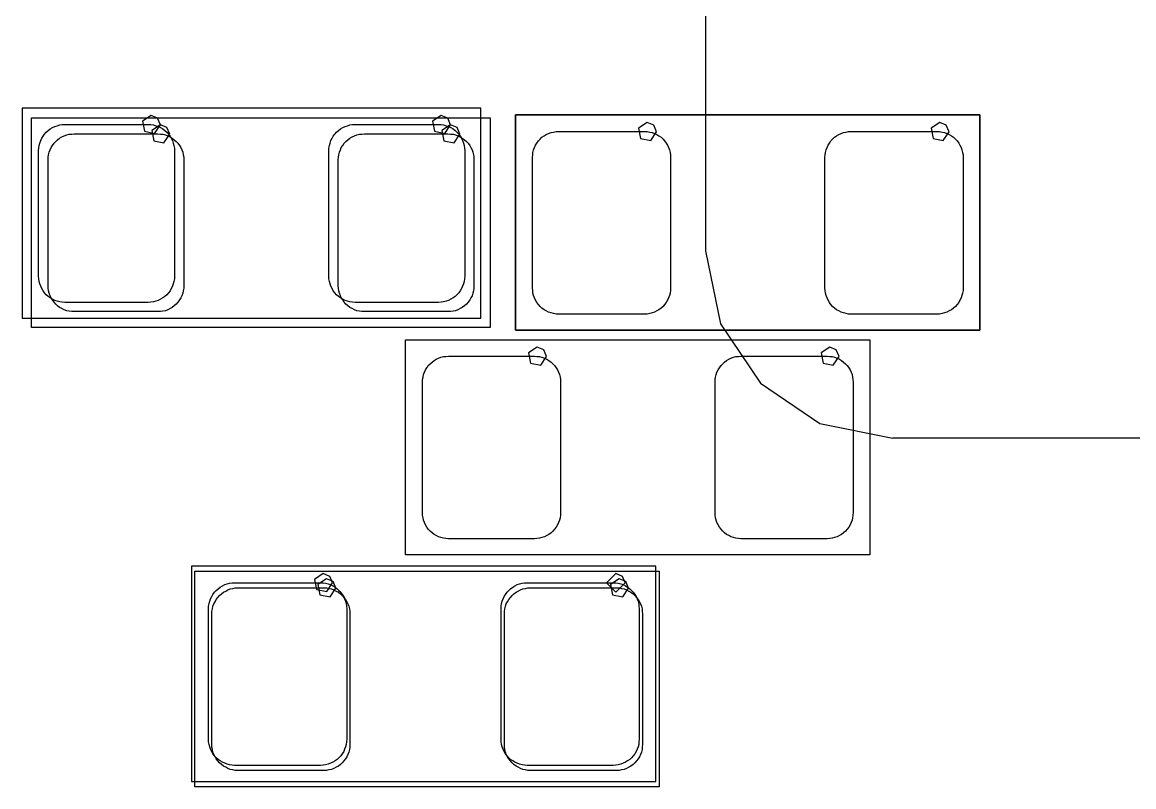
# Model space of a CAD drawing. Extents: x 114 to 258, y 8 to 198.
# Drawn here: x 208.7 to 220.57, y 149.28 to 157.45 of the extents above; entities that cross this region are included whole.
import ezdxf

# ---------------------------------------------------------------- set-up
doc = ezdxf.new("R2010")
doc.units = 0

msp = doc.modelspace()

# ---------------------------------------------------------------- linework, layer by layer
at = {"layer": 'Layer 1', "color": 7}
for points in [[(215.99906, 159.00888), (215.99906, 155.00838)], [(213.59876, 156.52984), (208.6991, 156.52984)], [(208.6991, 156.52984), (208.6991, 154.28956)], [(213.59876, 154.28956), (213.59876, 156.52984)], [(208.79816, 154.1905), (208.79816, 156.42824)], [(208.79816, 156.42824), (213.69782, 156.42824)], [(210.074764, 156.454834), (209.982376, 156.393102), (210.004053, 156.284123), (210.113032, 156.262446), (210.174764, 156.354834), (210.145475, 156.425545), (210.074764, 156.454834), (210.074764, 156.454834)], [(213.174834, 156.454834), (213.082446, 156.393102), (213.104123, 156.284123), (213.213102, 156.262446), (213.274834, 156.354834), (213.245545, 156.425545), (213.174834, 156.454834), (213.174834, 156.454834)], [(213.69782, 156.42824), (213.69782, 154.1905)], [(213.96706, 156.45872), (213.96706, 154.16002)], [(218.92768, 156.45872), (213.96706, 156.45872)], [(213.96706, 154.16002), (213.96706, 156.45872)], [(213.96706, 156.45872), (218.92768, 156.45872)], [(218.92768, 154.16002), (218.92768, 156.45872)], [(218.92768, 156.45872), (218.92768, 154.16002)], [(208.93786, 156.25552), (208.95564, 156.27584)], [(208.95564, 156.27584), (208.97596, 156.29362)], [(208.97596, 156.29362), (208.99882, 156.3114)], [(208.99882, 156.3114), (209.02168, 156.3241)], [(209.02168, 156.3241), (209.04708, 156.3368)], [(209.04708, 156.3368), (209.07248, 156.34442)], [(209.07248, 156.34442), (209.10042, 156.35204)], [(209.10042, 156.35204), (209.12582, 156.35712)], [(209.12582, 156.35712), (209.15376, 156.35712)], [(209.15376, 156.35712), (210.0453, 156.35712)], [(210.0453, 156.35712), (210.07324, 156.35712)], [(210.07324, 156.35712), (210.10118, 156.35204)], [(210.17484, 156.355012), (210.082452, 156.29328), (210.104129, 156.184301), (210.213108, 156.162624), (210.27484, 156.255012), (210.245551, 156.325723), (210.17484, 156.355012), (210.17484, 156.355012)], [(210.10118, 156.35204), (210.12658, 156.34442)], [(210.12658, 156.34442), (210.15198, 156.3368)], [(210.15198, 156.3368), (210.17738, 156.3241)], [(210.17738, 156.3241), (210.20024, 156.3114)], [(210.20024, 156.3114), (210.2231, 156.29362)], [(210.2231, 156.29362), (210.24342, 156.27584)], [(210.24342, 156.27584), (210.2612, 156.25552)], [(212.0392, 156.25552), (212.05698, 156.27584)], [(212.05698, 156.27584), (212.0773, 156.29362)], [(212.0773, 156.29362), (212.10016, 156.3114)], [(212.10016, 156.3114), (212.12302, 156.3241)], [(212.12302, 156.3241), (212.14842, 156.3368)], [(212.14842, 156.3368), (212.17382, 156.34442)], [(212.17382, 156.34442), (212.19922, 156.35204)], [(212.19922, 156.35204), (212.22716, 156.35712)], [(212.22716, 156.35712), (212.2551, 156.35712)], [(212.2551, 156.35712), (213.14664, 156.35712)], [(213.14664, 156.35712), (213.17458, 156.35712)], [(213.17458, 156.35712), (213.19998, 156.35204)], [(213.274656, 156.355012), (213.182268, 156.29328), (213.203945, 156.184301), (213.312924, 156.162624), (213.374656, 156.255012), (213.345367, 156.325723), (213.274656, 156.355012), (213.274656, 156.355012)], [(213.19998, 156.35204), (213.22792, 156.34442)], [(213.22792, 156.34442), (213.25332, 156.3368)], [(213.25332, 156.3368), (213.27872, 156.3241)], [(213.27872, 156.3241), (213.30158, 156.3114)], [(213.30158, 156.3114), (213.32444, 156.29362)], [(213.32444, 156.29362), (213.34222, 156.27584)], [(213.34222, 156.27584), (213.36254, 156.25552)], [(214.32266, 156.2606), (214.34806, 156.27076)], [(214.32266, 156.2606), (214.34806, 156.27076)], [(214.34806, 156.27076), (214.37346, 156.27584)], [(214.34806, 156.27076), (214.37346, 156.27584)], [(214.37346, 156.27584), (214.4014, 156.28092)], [(214.37346, 156.27584), (214.4014, 156.28092)], [(214.4014, 156.28092), (214.42934, 156.28346)], [(214.4014, 156.28092), (214.42934, 156.28346)], [(214.42934, 156.28346), (215.34628, 156.28346)], [(214.42934, 156.28346), (215.34628, 156.28346)], [(215.375236, 156.379904), (215.282848, 156.318172), (215.304525, 156.209193), (215.413504, 156.187516), (215.475236, 156.279904), (215.445947, 156.350615), (215.375236, 156.379904), (215.375236, 156.379904)], [(215.375236, 156.379904), (215.282848, 156.318172), (215.304525, 156.209193), (215.413504, 156.187516), (215.475236, 156.279904), (215.445947, 156.350615), (215.375236, 156.379904), (215.375236, 156.379904)], [(215.34628, 156.28346), (215.37422, 156.28092)], [(215.34628, 156.28346), (215.37422, 156.28092)], [(215.37422, 156.28092), (215.40216, 156.27584)], [(215.37422, 156.28092), (215.40216, 156.27584)], [(215.40216, 156.27584), (215.42756, 156.27076)], [(215.40216, 156.27584), (215.42756, 156.27076)], [(215.42756, 156.27076), (215.45296, 156.2606)], [(215.42756, 156.27076), (215.45296, 156.2606)], [(217.44686, 156.2606), (217.47226, 156.27076)], [(217.44686, 156.2606), (217.47226, 156.27076)], [(217.47226, 156.27076), (217.5002, 156.27584)], [(217.47226, 156.27076), (217.5002, 156.27584)], [(217.5002, 156.27584), (217.5256, 156.28092)], [(217.5002, 156.27584), (217.5256, 156.28092)], [(217.5256, 156.28092), (217.55354, 156.28346)], [(217.5256, 156.28092), (217.55354, 156.28346)], [(217.55354, 156.28346), (218.47302, 156.28346)], [(217.55354, 156.28346), (218.47302, 156.28346)], [(218.500198, 156.379904), (218.40781, 156.318172), (218.429487, 156.209193), (218.538466, 156.187516), (218.600198, 156.279904), (218.570909, 156.350615), (218.500198, 156.379904), (218.500198, 156.379904)], [(218.500198, 156.379904), (218.40781, 156.318172), (218.429487, 156.209193), (218.538466, 156.187516), (218.600198, 156.279904), (218.570909, 156.350615), (218.500198, 156.379904), (218.500198, 156.379904)], [(218.47302, 156.28346), (218.49842, 156.28092)], [(218.47302, 156.28346), (218.49842, 156.28092)], [(218.49842, 156.28092), (218.52636, 156.27584)], [(218.49842, 156.28092), (218.52636, 156.27584)], [(218.52636, 156.27584), (218.55176, 156.27076)], [(218.52636, 156.27584), (218.55176, 156.27076)], [(218.55176, 156.27076), (218.57716, 156.2606)], [(218.55176, 156.27076), (218.57716, 156.2606)], [(208.87944, 156.1336), (208.88706, 156.159)], [(208.88706, 156.159), (208.89722, 156.1844)], [(208.89722, 156.1844), (208.90738, 156.2098)], [(208.90738, 156.2098), (208.92262, 156.23266)], [(208.92262, 156.23266), (208.93786, 156.25552)], [(209.02168, 156.1336), (209.03946, 156.15646)], [(209.03946, 156.15646), (209.05724, 156.17678)], [(209.05724, 156.17678), (209.07756, 156.19456)], [(209.07756, 156.19456), (209.09788, 156.2098)], [(209.09788, 156.2098), (209.12328, 156.22504)], [(209.12328, 156.22504), (209.14614, 156.2352)], [(209.14614, 156.2352), (209.17408, 156.24536)], [(209.17408, 156.24536), (209.19948, 156.25298)], [(209.19948, 156.25298), (209.22742, 156.25552)], [(209.22742, 156.25552), (209.25282, 156.25806)], [(209.25282, 156.25806), (210.1469, 156.25806)], [(210.1469, 156.25806), (210.17484, 156.25552)], [(210.17484, 156.25552), (210.20024, 156.25298)], [(210.20024, 156.25298), (210.22818, 156.24536)], [(210.22818, 156.24536), (210.25358, 156.2352)], [(210.25358, 156.2352), (210.27898, 156.22504)], [(210.2612, 156.25552), (210.27898, 156.23266)], [(210.27898, 156.23266), (210.29168, 156.2098)], [(210.27898, 156.22504), (210.30184, 156.2098)], [(210.29168, 156.2098), (210.30438, 156.1844)], [(210.30184, 156.2098), (210.32216, 156.19456)], [(210.30438, 156.1844), (210.312, 156.159)], [(210.312, 156.159), (210.31962, 156.1336)], [(210.32216, 156.19456), (210.34248, 156.17678)], [(210.34248, 156.17678), (210.3628, 156.15646)], [(210.3628, 156.15646), (210.37804, 156.1336)], [(211.98078, 156.1336), (211.9884, 156.159)], [(211.9884, 156.159), (211.99602, 156.1844)], [(211.99602, 156.1844), (212.00872, 156.2098)], [(212.00872, 156.2098), (212.02142, 156.23266)], [(212.02142, 156.23266), (212.0392, 156.25552)], [(212.12302, 156.1336), (212.13826, 156.15646)], [(212.13826, 156.15646), (212.15604, 156.17678)], [(212.15604, 156.17678), (212.17636, 156.19456)], [(212.17636, 156.19456), (212.19922, 156.2098)], [(212.19922, 156.2098), (212.22208, 156.22504)], [(212.22208, 156.22504), (212.24748, 156.2352)], [(212.24748, 156.2352), (212.27288, 156.24536)], [(212.27288, 156.24536), (212.30082, 156.25298)], [(212.30082, 156.25298), (212.32622, 156.25552)], [(212.32622, 156.25552), (212.35416, 156.25806)], [(212.35416, 156.25806), (213.2457, 156.25806)], [(213.2457, 156.25806), (213.27364, 156.25552)], [(213.27364, 156.25552), (213.30158, 156.25298)], [(213.30158, 156.25298), (213.32698, 156.24536)], [(213.32698, 156.24536), (213.35238, 156.2352)], [(213.35238, 156.2352), (213.37778, 156.22504)], [(213.36254, 156.25552), (213.37778, 156.23266)], [(213.37778, 156.23266), (213.39302, 156.2098)], [(213.37778, 156.22504), (213.40064, 156.2098)], [(213.39302, 156.2098), (213.40318, 156.1844)], [(213.40064, 156.2098), (213.4235, 156.19456)], [(213.40318, 156.1844), (213.41334, 156.159)], [(213.41334, 156.159), (213.42096, 156.1336)], [(213.4235, 156.19456), (213.44382, 156.17678)], [(213.44382, 156.17678), (213.4616, 156.15646)], [(213.4616, 156.15646), (213.47938, 156.1336)], [(214.18296, 156.13614), (214.1982, 156.159)], [(214.18296, 156.13614), (214.1982, 156.159)], [(214.1982, 156.159), (214.21344, 156.18186)], [(214.1982, 156.159), (214.21344, 156.18186)], [(214.21344, 156.18186), (214.23122, 156.19964)], [(214.21344, 156.18186), (214.23122, 156.19964)], [(214.23122, 156.19964), (214.25154, 156.21996)], [(214.23122, 156.19964), (214.25154, 156.21996)], [(214.25154, 156.21996), (214.2744, 156.2352)], [(214.25154, 156.21996), (214.2744, 156.2352)], [(214.2744, 156.2352), (214.29726, 156.25044)], [(214.2744, 156.2352), (214.29726, 156.25044)], [(214.29726, 156.25044), (214.32266, 156.2606)], [(214.29726, 156.25044), (214.32266, 156.2606)], [(215.45296, 156.2606), (215.47836, 156.25044)], [(215.45296, 156.2606), (215.47836, 156.25044)], [(215.47836, 156.25044), (215.50122, 156.2352)], [(215.47836, 156.25044), (215.50122, 156.2352)], [(215.50122, 156.2352), (215.52408, 156.21996)], [(215.50122, 156.2352), (215.52408, 156.21996)], [(215.52408, 156.21996), (215.5444, 156.19964)], [(215.52408, 156.21996), (215.5444, 156.19964)], [(215.5444, 156.19964), (215.56218, 156.18186)], [(215.5444, 156.19964), (215.56218, 156.18186)], [(215.56218, 156.18186), (215.57742, 156.159)], [(215.56218, 156.18186), (215.57742, 156.159)], [(215.57742, 156.159), (215.59266, 156.13614)], [(215.57742, 156.159), (215.59266, 156.13614)], [(217.30716, 156.13614), (217.3224, 156.159)], [(217.30716, 156.13614), (217.3224, 156.159)], [(217.3224, 156.159), (217.33764, 156.18186)], [(217.3224, 156.159), (217.33764, 156.18186)], [(217.33764, 156.18186), (217.35542, 156.19964)], [(217.33764, 156.18186), (217.35542, 156.19964)], [(217.35542, 156.19964), (217.37574, 156.21996)], [(217.35542, 156.19964), (217.37574, 156.21996)], [(217.37574, 156.21996), (217.3986, 156.2352)], [(217.37574, 156.21996), (217.3986, 156.2352)], [(217.3986, 156.2352), (217.42146, 156.25044)], [(217.3986, 156.2352), (217.42146, 156.25044)], [(217.42146, 156.25044), (217.44686, 156.2606)], [(217.42146, 156.25044), (217.44686, 156.2606)], [(218.57716, 156.2606), (218.60256, 156.25044)], [(218.57716, 156.2606), (218.60256, 156.25044)], [(218.60256, 156.25044), (218.62542, 156.2352)], [(218.60256, 156.25044), (218.62542, 156.2352)], [(218.62542, 156.2352), (218.64828, 156.21996)], [(218.62542, 156.2352), (218.64828, 156.21996)], [(218.64828, 156.21996), (218.6686, 156.19964)], [(218.64828, 156.21996), (218.6686, 156.19964)], [(218.6686, 156.19964), (218.68638, 156.18186)], [(218.6686, 156.19964), (218.68638, 156.18186)], [(218.68638, 156.18186), (218.70416, 156.159)], [(218.68638, 156.18186), (218.70416, 156.159)], [(218.70416, 156.159), (218.71686, 156.13614)], [(218.70416, 156.159), (218.71686, 156.13614)], [(208.87436, 156.07772), (208.8769, 156.10566)], [(208.87436, 154.7366), (208.87436, 156.07772)], [(208.8769, 156.10566), (208.87944, 156.1336)], [(208.97596, 156.0066), (208.98104, 156.032)], [(208.98104, 156.032), (208.98612, 156.05994)], [(208.98612, 156.05994), (208.99628, 156.08534)], [(208.99628, 156.08534), (209.00898, 156.11074)], [(209.00898, 156.11074), (209.02168, 156.1336)], [(210.31962, 156.1336), (210.3247, 156.10566)], [(210.3247, 156.10566), (210.3247, 156.07772)], [(210.3247, 156.07772), (210.3247, 154.7366)], [(210.37804, 156.1336), (210.39328, 156.11074)], [(210.39328, 156.11074), (210.40344, 156.08534)], [(210.40344, 156.08534), (210.4136, 156.05994)], [(210.4136, 156.05994), (210.41868, 156.032)], [(210.41868, 156.032), (210.42376, 156.0066)], [(211.9757, 156.10566), (211.98078, 156.1336)], [(211.9757, 156.07772), (211.9757, 156.10566)], [(211.9757, 154.7366), (211.9757, 156.07772)], [(212.0773, 156.0066), (212.07984, 156.032)], [(212.07984, 156.032), (212.08746, 156.05994)], [(212.08746, 156.05994), (212.09762, 156.08534)], [(212.09762, 156.08534), (212.10778, 156.11074)], [(212.10778, 156.11074), (212.12302, 156.1336)], [(213.42096, 156.1336), (213.4235, 156.10566)], [(213.4235, 156.10566), (213.42604, 156.07772)], [(213.42604, 156.07772), (213.42604, 154.7366)], [(213.47938, 156.1336), (213.49208, 156.11074)], [(213.49208, 156.11074), (213.50478, 156.08534)], [(213.50478, 156.08534), (213.5124, 156.05994)], [(213.5124, 156.05994), (213.52002, 156.032)], [(213.52002, 156.032), (213.52256, 156.0066)], [(214.14994, 156.00406), (214.15248, 156.032)], [(214.14994, 156.00406), (214.15248, 156.032)], [(214.15248, 156.032), (214.15502, 156.0574)], [(214.15248, 156.032), (214.15502, 156.0574)], [(214.15502, 156.0574), (214.16264, 156.08534)], [(214.15502, 156.0574), (214.16264, 156.08534)], [(214.16264, 156.08534), (214.17026, 156.11074)], [(214.16264, 156.08534), (214.17026, 156.11074)], [(214.17026, 156.11074), (214.18296, 156.13614)], [(214.17026, 156.11074), (214.18296, 156.13614)], [(215.59266, 156.13614), (215.60282, 156.11074)], [(215.59266, 156.13614), (215.60282, 156.11074)], [(215.60282, 156.11074), (215.61298, 156.08534)], [(215.60282, 156.11074), (215.61298, 156.08534)], [(215.61298, 156.08534), (215.6206, 156.0574)], [(215.61298, 156.08534), (215.6206, 156.0574)], [(215.6206, 156.0574), (215.62314, 156.032)], [(215.6206, 156.0574), (215.62314, 156.032)], [(215.62314, 156.032), (215.62568, 156.00406)], [(215.62314, 156.032), (215.62568, 156.00406)], [(217.27414, 156.00406), (217.27668, 156.032)], [(217.27414, 156.00406), (217.27668, 156.032)], [(217.27668, 156.032), (217.27922, 156.0574)], [(217.27668, 156.032), (217.27922, 156.0574)], [(217.27922, 156.0574), (217.28684, 156.08534)], [(217.27922, 156.0574), (217.28684, 156.08534)], [(217.28684, 156.08534), (217.297, 156.11074)], [(217.28684, 156.08534), (217.297, 156.11074)], [(217.297, 156.11074), (217.30716, 156.13614)], [(217.297, 156.11074), (217.30716, 156.13614)], [(218.71686, 156.13614), (218.72956, 156.11074)], [(218.71686, 156.13614), (218.72956, 156.11074)], [(218.72956, 156.11074), (218.73718, 156.08534)], [(218.72956, 156.11074), (218.73718, 156.08534)], [(218.73718, 156.08534), (218.7448, 156.0574)], [(218.73718, 156.08534), (218.7448, 156.0574)], [(218.7448, 156.0574), (218.74988, 156.032)], [(218.7448, 156.0574), (218.74988, 156.032)], [(218.74988, 156.032), (218.74988, 156.00406)], [(218.74988, 156.032), (218.74988, 156.00406)], [(208.97596, 155.97866), (208.97596, 156.0066)], [(208.97596, 154.635), (208.97596, 155.97866)], [(210.42376, 156.0066), (210.4263, 155.97866)], [(210.4263, 155.97866), (210.4263, 154.635)], [(212.07476, 155.97866), (212.0773, 156.0066)], [(212.07476, 154.635), (212.07476, 155.97866)], [(213.52256, 156.0066), (213.5251, 155.97866)], [(213.5251, 155.97866), (213.5251, 154.635)], [(214.14994, 154.6096), (214.14994, 156.00406)], [(214.14994, 154.6096), (214.14994, 156.00406)], [(215.62568, 156.00406), (215.62568, 154.6096)], [(215.62568, 156.00406), (215.62568, 154.6096)], [(217.27414, 154.6096), (217.27414, 156.00406)], [(217.27414, 154.6096), (217.27414, 156.00406)], [(218.74988, 156.00406), (218.74988, 154.6096)], [(218.74988, 156.00406), (218.74988, 154.6096)], [(216.000076, 155.00711), (216.157247, 154.228622), (216.585863, 153.592901), (217.221584, 153.164285), (218.000072, 153.007114)], [(208.8769, 154.70866), (208.87436, 154.7366)], [(210.3247, 154.7366), (210.3247, 154.70866)], [(211.9757, 154.70866), (211.9757, 154.7366)], [(213.42604, 154.7366), (213.4235, 154.70866)], [(208.87944, 154.68072), (208.8769, 154.70866)], [(208.88706, 154.65532), (208.87944, 154.68072)], [(208.89722, 154.62992), (208.88706, 154.65532)], [(208.90738, 154.60452), (208.89722, 154.62992)], [(208.97596, 154.6096), (208.97596, 154.635)], [(208.98104, 154.58166), (208.97596, 154.6096)], [(210.30438, 154.62992), (210.29168, 154.60452)], [(210.312, 154.65532), (210.30438, 154.62992)], [(210.31962, 154.68072), (210.312, 154.65532)], [(210.3247, 154.70866), (210.31962, 154.68072)], [(210.42376, 154.6096), (210.41868, 154.58166)], [(210.4263, 154.635), (210.42376, 154.6096)], [(211.98078, 154.68072), (211.9757, 154.70866)], [(211.9884, 154.65532), (211.98078, 154.68072)], [(211.99602, 154.62992), (211.9884, 154.65532)], [(212.00872, 154.60452), (211.99602, 154.62992)], [(212.0773, 154.6096), (212.07476, 154.635)], [(212.07984, 154.58166), (212.0773, 154.6096)], [(213.40318, 154.62992), (213.39302, 154.60452)], [(213.41334, 154.65532), (213.40318, 154.62992)], [(213.42096, 154.68072), (213.41334, 154.65532)], [(213.4235, 154.70866), (213.42096, 154.68072)], [(213.52256, 154.6096), (213.52002, 154.58166)], [(213.5251, 154.635), (213.52256, 154.6096)], [(214.15248, 154.5842), (214.14994, 154.6096)], [(214.15248, 154.5842), (214.14994, 154.6096)], [(215.62568, 154.6096), (215.62314, 154.5842)], [(215.62568, 154.6096), (215.62314, 154.5842)], [(217.27668, 154.5842), (217.27414, 154.6096)], [(217.27668, 154.5842), (217.27414, 154.6096)], [(218.74988, 154.6096), (218.74988, 154.5842)], [(218.74988, 154.6096), (218.74988, 154.5842)], [(208.92262, 154.58166), (208.90738, 154.60452)], [(208.93786, 154.5588), (208.92262, 154.58166)], [(208.95564, 154.53848), (208.93786, 154.5588)], [(208.97596, 154.5207), (208.95564, 154.53848)], [(208.99882, 154.50546), (208.97596, 154.5207)], [(208.98612, 154.55626), (208.98104, 154.58166)], [(208.99628, 154.52832), (208.98612, 154.55626)], [(209.00898, 154.50546), (208.99628, 154.52832)], [(209.02168, 154.49022), (208.99882, 154.50546)], [(209.02168, 154.4826), (209.00898, 154.50546)], [(209.04708, 154.47752), (209.02168, 154.49022)], [(210.17738, 154.49022), (210.15198, 154.47752)], [(210.20024, 154.50546), (210.17738, 154.49022)], [(210.2231, 154.5207), (210.20024, 154.50546)], [(210.24342, 154.53848), (210.2231, 154.5207)], [(210.2612, 154.5588), (210.24342, 154.53848)], [(210.27898, 154.58166), (210.2612, 154.5588)], [(210.29168, 154.60452), (210.27898, 154.58166)], [(210.39328, 154.50546), (210.37804, 154.4826)], [(210.40344, 154.52832), (210.39328, 154.50546)], [(210.4136, 154.55626), (210.40344, 154.52832)], [(210.41868, 154.58166), (210.4136, 154.55626)], [(212.02142, 154.58166), (212.00872, 154.60452)], [(212.0392, 154.5588), (212.02142, 154.58166)], [(212.05698, 154.53848), (212.0392, 154.5588)], [(212.0773, 154.5207), (212.05698, 154.53848)], [(212.10016, 154.50546), (212.0773, 154.5207)], [(212.08746, 154.55626), (212.07984, 154.58166)], [(212.09762, 154.52832), (212.08746, 154.55626)], [(212.10778, 154.50546), (212.09762, 154.52832)], [(212.12302, 154.49022), (212.10016, 154.50546)], [(212.12302, 154.4826), (212.10778, 154.50546)], [(212.14842, 154.47752), (212.12302, 154.49022)], [(213.27872, 154.49022), (213.25332, 154.47752)], [(213.30158, 154.50546), (213.27872, 154.49022)], [(213.32444, 154.5207), (213.30158, 154.50546)], [(213.34222, 154.53848), (213.32444, 154.5207)], [(213.36254, 154.5588), (213.34222, 154.53848)], [(213.37778, 154.58166), (213.36254, 154.5588)], [(213.39302, 154.60452), (213.37778, 154.58166)], [(213.49208, 154.50546), (213.47938, 154.4826)], [(213.50478, 154.52832), (213.49208, 154.50546)], [(213.5124, 154.55626), (213.50478, 154.52832)], [(213.52002, 154.58166), (213.5124, 154.55626)], [(214.15502, 154.55626), (214.15248, 154.5842)], [(214.15502, 154.55626), (214.15248, 154.5842)], [(214.16264, 154.53086), (214.15502, 154.55626)], [(214.16264, 154.53086), (214.15502, 154.55626)], [(214.17026, 154.50546), (214.16264, 154.53086)], [(214.17026, 154.50546), (214.16264, 154.53086)], [(214.18296, 154.48006), (214.17026, 154.50546)], [(214.18296, 154.48006), (214.17026, 154.50546)], [(215.60282, 154.50546), (215.59266, 154.48006)], [(215.60282, 154.50546), (215.59266, 154.48006)], [(215.61298, 154.53086), (215.60282, 154.50546)], [(215.61298, 154.53086), (215.60282, 154.50546)], [(215.6206, 154.55626), (215.61298, 154.53086)], [(215.6206, 154.55626), (215.61298, 154.53086)], [(215.62314, 154.5842), (215.6206, 154.55626)], [(215.62314, 154.5842), (215.6206, 154.55626)], [(217.27922, 154.55626), (217.27668, 154.5842)], [(217.27922, 154.55626), (217.27668, 154.5842)], [(217.28684, 154.53086), (217.27922, 154.55626)], [(217.28684, 154.53086), (217.27922, 154.55626)], [(217.297, 154.50546), (217.28684, 154.53086)], [(217.297, 154.50546), (217.28684, 154.53086)], [(217.30716, 154.48006), (217.297, 154.50546)], [(217.30716, 154.48006), (217.297, 154.50546)], [(218.72956, 154.50546), (218.71686, 154.48006)], [(218.72956, 154.50546), (218.71686, 154.48006)], [(218.73718, 154.53086), (218.72956, 154.50546)], [(218.73718, 154.53086), (218.72956, 154.50546)], [(218.7448, 154.55626), (218.73718, 154.53086)], [(218.7448, 154.55626), (218.73718, 154.53086)], [(218.74988, 154.5842), (218.7448, 154.55626)], [(218.74988, 154.5842), (218.7448, 154.55626)], [(209.03946, 154.45974), (209.02168, 154.4826)], [(209.05724, 154.43942), (209.03946, 154.45974)], [(209.07248, 154.4699), (209.04708, 154.47752)], [(209.07756, 154.42164), (209.05724, 154.43942)], [(209.10042, 154.46228), (209.07248, 154.4699)], [(209.09788, 154.40386), (209.07756, 154.42164)], [(209.12328, 154.39116), (209.09788, 154.40386)], [(209.12582, 154.45974), (209.10042, 154.46228)], [(209.14614, 154.37846), (209.12328, 154.39116)], [(209.15376, 154.4572), (209.12582, 154.45974)], [(209.17408, 154.3683), (209.14614, 154.37846)], [(210.0453, 154.4572), (209.15376, 154.4572)], [(210.07324, 154.45974), (210.0453, 154.4572)], [(210.10118, 154.46228), (210.07324, 154.45974)], [(210.12658, 154.4699), (210.10118, 154.46228)], [(210.15198, 154.47752), (210.12658, 154.4699)], [(210.25358, 154.37846), (210.22818, 154.3683)], [(210.27898, 154.39116), (210.25358, 154.37846)], [(210.30184, 154.40386), (210.27898, 154.39116)], [(210.32216, 154.42164), (210.30184, 154.40386)], [(210.34248, 154.43942), (210.32216, 154.42164)], [(210.3628, 154.45974), (210.34248, 154.43942)], [(210.37804, 154.4826), (210.3628, 154.45974)], [(212.13826, 154.45974), (212.12302, 154.4826)], [(212.15604, 154.43942), (212.13826, 154.45974)], [(212.17382, 154.4699), (212.14842, 154.47752)], [(212.17636, 154.42164), (212.15604, 154.43942)], [(212.19922, 154.46228), (212.17382, 154.4699)], [(212.19922, 154.40386), (212.17636, 154.42164)], [(212.22716, 154.45974), (212.19922, 154.46228)], [(212.22208, 154.39116), (212.19922, 154.40386)], [(212.24748, 154.37846), (212.22208, 154.39116)], [(212.2551, 154.4572), (212.22716, 154.45974)], [(212.27288, 154.3683), (212.24748, 154.37846)], [(213.14664, 154.4572), (212.2551, 154.4572)], [(213.17458, 154.45974), (213.14664, 154.4572)], [(213.19998, 154.46228), (213.17458, 154.45974)], [(213.22792, 154.4699), (213.19998, 154.46228)], [(213.25332, 154.47752), (213.22792, 154.4699)], [(213.35238, 154.37846), (213.32698, 154.3683)], [(213.37778, 154.39116), (213.35238, 154.37846)], [(213.40064, 154.40386), (213.37778, 154.39116)], [(213.4235, 154.42164), (213.40064, 154.40386)], [(213.44382, 154.43942), (213.4235, 154.42164)], [(213.4616, 154.45974), (213.44382, 154.43942)], [(213.47938, 154.4826), (213.4616, 154.45974)], [(214.1982, 154.4572), (214.18296, 154.48006)], [(214.1982, 154.4572), (214.18296, 154.48006)], [(214.21344, 154.43434), (214.1982, 154.4572)], [(214.21344, 154.43434), (214.1982, 154.4572)], [(214.23122, 154.41402), (214.21344, 154.43434)], [(214.23122, 154.41402), (214.21344, 154.43434)], [(214.25154, 154.39624), (214.23122, 154.41402)], [(214.25154, 154.39624), (214.23122, 154.41402)], [(214.2744, 154.37846), (214.25154, 154.39624)], [(214.2744, 154.37846), (214.25154, 154.39624)], [(214.29726, 154.36576), (214.2744, 154.37846)], [(214.29726, 154.36576), (214.2744, 154.37846)], [(215.50122, 154.37846), (215.47836, 154.36576)], [(215.50122, 154.37846), (215.47836, 154.36576)], [(215.52408, 154.39624), (215.50122, 154.37846)], [(215.52408, 154.39624), (215.50122, 154.37846)], [(215.5444, 154.41402), (215.52408, 154.39624)], [(215.5444, 154.41402), (215.52408, 154.39624)], [(215.56218, 154.43434), (215.5444, 154.41402)], [(215.56218, 154.43434), (215.5444, 154.41402)], [(215.57742, 154.4572), (215.56218, 154.43434)], [(215.57742, 154.4572), (215.56218, 154.43434)], [(215.59266, 154.48006), (215.57742, 154.4572)], [(215.59266, 154.48006), (215.57742, 154.4572)], [(217.3224, 154.4572), (217.30716, 154.48006)], [(217.3224, 154.4572), (217.30716, 154.48006)], [(217.33764, 154.43434), (217.3224, 154.4572)], [(217.33764, 154.43434), (217.3224, 154.4572)], [(217.35542, 154.41402), (217.33764, 154.43434)], [(217.35542, 154.41402), (217.33764, 154.43434)], [(217.37574, 154.39624), (217.35542, 154.41402)], [(217.37574, 154.39624), (217.35542, 154.41402)], [(217.3986, 154.37846), (217.37574, 154.39624)], [(217.3986, 154.37846), (217.37574, 154.39624)], [(217.42146, 154.36576), (217.3986, 154.37846)], [(217.42146, 154.36576), (217.3986, 154.37846)], [(218.62542, 154.37846), (218.60256, 154.36576)], [(218.62542, 154.37846), (218.60256, 154.36576)], [(218.64828, 154.39624), (218.62542, 154.37846)], [(218.64828, 154.39624), (218.62542, 154.37846)], [(218.6686, 154.41402), (218.64828, 154.39624)], [(218.6686, 154.41402), (218.64828, 154.39624)], [(218.68638, 154.43434), (218.6686, 154.41402)], [(218.68638, 154.43434), (218.6686, 154.41402)], [(218.70416, 154.4572), (218.68638, 154.43434)], [(218.70416, 154.4572), (218.68638, 154.43434)], [(218.71686, 154.48006), (218.70416, 154.4572)], [(218.71686, 154.48006), (218.70416, 154.4572)], [(208.6991, 154.28956), (213.59876, 154.28956)], [(209.19948, 154.36322), (209.17408, 154.3683)], [(209.22742, 154.35814), (209.19948, 154.36322)], [(209.25282, 154.35814), (209.22742, 154.35814)], [(210.1469, 154.35814), (209.25282, 154.35814)], [(210.17484, 154.35814), (210.1469, 154.35814)], [(210.20024, 154.36322), (210.17484, 154.35814)], [(210.22818, 154.3683), (210.20024, 154.36322)], [(212.30082, 154.36322), (212.27288, 154.3683)], [(212.32622, 154.35814), (212.30082, 154.36322)], [(212.35416, 154.35814), (212.32622, 154.35814)], [(213.2457, 154.35814), (212.35416, 154.35814)], [(213.27364, 154.35814), (213.2457, 154.35814)], [(213.30158, 154.36322), (213.27364, 154.35814)], [(213.32698, 154.3683), (213.30158, 154.36322)], [(214.32266, 154.35306), (214.29726, 154.36576)], [(214.32266, 154.35306), (214.29726, 154.36576)], [(214.34806, 154.34544), (214.32266, 154.35306)], [(214.34806, 154.34544), (214.32266, 154.35306)], [(214.37346, 154.33782), (214.34806, 154.34544)], [(214.37346, 154.33782), (214.34806, 154.34544)], [(214.4014, 154.33274), (214.37346, 154.33782)], [(214.4014, 154.33274), (214.37346, 154.33782)], [(214.42934, 154.33274), (214.4014, 154.33274)], [(214.42934, 154.33274), (214.4014, 154.33274)], [(215.34628, 154.33274), (214.42934, 154.33274)], [(215.34628, 154.33274), (214.42934, 154.33274)], [(215.37422, 154.33274), (215.34628, 154.33274)], [(215.37422, 154.33274), (215.34628, 154.33274)], [(215.40216, 154.33782), (215.37422, 154.33274)], [(215.40216, 154.33782), (215.37422, 154.33274)], [(215.42756, 154.34544), (215.40216, 154.33782)], [(215.42756, 154.34544), (215.40216, 154.33782)], [(215.45296, 154.35306), (215.42756, 154.34544)], [(215.45296, 154.35306), (215.42756, 154.34544)], [(215.47836, 154.36576), (215.45296, 154.35306)], [(215.47836, 154.36576), (215.45296, 154.35306)], [(217.44686, 154.35306), (217.42146, 154.36576)], [(217.44686, 154.35306), (217.42146, 154.36576)], [(217.47226, 154.34544), (217.44686, 154.35306)], [(217.47226, 154.34544), (217.44686, 154.35306)], [(217.5002, 154.33782), (217.47226, 154.34544)], [(217.5002, 154.33782), (217.47226, 154.34544)], [(217.5256, 154.33274), (217.5002, 154.33782)], [(217.5256, 154.33274), (217.5002, 154.33782)], [(217.55354, 154.33274), (217.5256, 154.33274)], [(217.55354, 154.33274), (217.5256, 154.33274)], [(218.47302, 154.33274), (217.55354, 154.33274)], [(218.47302, 154.33274), (217.55354, 154.33274)], [(218.49842, 154.33274), (218.47302, 154.33274)], [(218.49842, 154.33274), (218.47302, 154.33274)], [(218.52636, 154.33782), (218.49842, 154.33274)], [(218.52636, 154.33782), (218.49842, 154.33274)], [(218.55176, 154.34544), (218.52636, 154.33782)], [(218.55176, 154.34544), (218.52636, 154.33782)], [(218.57716, 154.35306), (218.55176, 154.34544)], [(218.57716, 154.35306), (218.55176, 154.34544)], [(218.60256, 154.36576), (218.57716, 154.35306)], [(218.60256, 154.36576), (218.57716, 154.35306)], [(213.69782, 154.1905), (208.79816, 154.1905)], [(213.96706, 154.16002), (218.92768, 154.16002)], [(218.92768, 154.16002), (213.96706, 154.16002)], [(212.79358, 151.75972), (212.79358, 154.05842)], [(212.79358, 154.05842), (217.7542, 154.05842)], [(217.7542, 154.05842), (217.7542, 151.75972)], [(214.200232, 153.979858), (214.107844, 153.918126), (214.129521, 153.809147), (214.2385, 153.78747), (214.300232, 153.879858), (214.270943, 153.950569), (214.200232, 153.979858), (214.200232, 153.979858)], [(217.325194, 153.979858), (217.232806, 153.918126), (217.254483, 153.809147), (217.363462, 153.78747), (217.425194, 153.879858), (217.395905, 153.950569), (217.325194, 153.979858), (217.325194, 153.979858)], [(213.02218, 153.7587), (213.03742, 153.78156)], [(213.03742, 153.78156), (213.05774, 153.80188)], [(213.05774, 153.80188), (213.07806, 153.81966)], [(213.07806, 153.81966), (213.09838, 153.8349)], [(213.09838, 153.8349), (213.12124, 153.85014)], [(213.12124, 153.85014), (213.14664, 153.8603)], [(213.14664, 153.8603), (213.17204, 153.87046)], [(213.17204, 153.87046), (213.19998, 153.87808)], [(213.19998, 153.87808), (213.22538, 153.88062)], [(213.22538, 153.88062), (213.25332, 153.88316)], [(213.25332, 153.88316), (214.1728, 153.88316)], [(214.1728, 153.88316), (214.1982, 153.88062)], [(214.1982, 153.88062), (214.22614, 153.87808)], [(214.22614, 153.87808), (214.25154, 153.87046)], [(214.25154, 153.87046), (214.27948, 153.8603)], [(214.27948, 153.8603), (214.30234, 153.85014)], [(214.30234, 153.85014), (214.3252, 153.8349)], [(214.3252, 153.8349), (214.34806, 153.81966)], [(214.34806, 153.81966), (214.36838, 153.80188)], [(214.36838, 153.80188), (214.38616, 153.78156)], [(214.38616, 153.78156), (214.40394, 153.7587)], [(216.14638, 153.7587), (216.16416, 153.78156)], [(216.16416, 153.78156), (216.18194, 153.80188)], [(216.18194, 153.80188), (216.20226, 153.81966)], [(216.20226, 153.81966), (216.22258, 153.8349)], [(216.22258, 153.8349), (216.24798, 153.85014)], [(216.24798, 153.85014), (216.27084, 153.8603)], [(216.27084, 153.8603), (216.29878, 153.87046)], [(216.29878, 153.87046), (216.32418, 153.87808)], [(216.32418, 153.87808), (216.35212, 153.88062)], [(216.35212, 153.88062), (216.37752, 153.88316)], [(216.37752, 153.88316), (217.297, 153.88316)], [(217.297, 153.88316), (217.32494, 153.88062)], [(217.32494, 153.88062), (217.35034, 153.87808)], [(217.35034, 153.87808), (217.37828, 153.87046)], [(217.37828, 153.87046), (217.40368, 153.8603)], [(217.40368, 153.8603), (217.42908, 153.85014)], [(217.42908, 153.85014), (217.45194, 153.8349)], [(217.45194, 153.8349), (217.47226, 153.81966)], [(217.47226, 153.81966), (217.49258, 153.80188)], [(217.49258, 153.80188), (217.5129, 153.78156)], [(217.5129, 153.78156), (217.52814, 153.7587)], [(212.97646, 153.6317), (212.98154, 153.65964)], [(212.98154, 153.65964), (212.98662, 153.68504)], [(212.98662, 153.68504), (212.99678, 153.71044)], [(212.99678, 153.71044), (213.00694, 153.73584)], [(213.00694, 153.73584), (213.02218, 153.7587)], [(214.40394, 153.7587), (214.41664, 153.73584)], [(214.41664, 153.73584), (214.42934, 153.71044)], [(214.42934, 153.71044), (214.43696, 153.68504)], [(214.43696, 153.68504), (214.44458, 153.65964)], [(214.44458, 153.65964), (214.44966, 153.6317)], [(216.10066, 153.6317), (216.10574, 153.65964)], [(216.10574, 153.65964), (216.11336, 153.68504)], [(216.11336, 153.68504), (216.12098, 153.71044)], [(216.12098, 153.71044), (216.13368, 153.73584)], [(216.13368, 153.73584), (216.14638, 153.7587)], [(217.52814, 153.7587), (217.54338, 153.73584)], [(217.54338, 153.73584), (217.55354, 153.71044)], [(217.55354, 153.71044), (217.5637, 153.68504)], [(217.5637, 153.68504), (217.56878, 153.65964)], [(217.56878, 153.65964), (217.57386, 153.6317)], [(212.97392, 153.60376), (212.97646, 153.6317)], [(212.97392, 152.21184), (212.97392, 153.60376)], [(214.44966, 153.6317), (214.44966, 153.60376)], [(214.44966, 153.60376), (214.44966, 152.21184)], [(216.10066, 153.60376), (216.10066, 153.6317)], [(216.10066, 152.21184), (216.10066, 153.60376)], [(217.57386, 153.6317), (217.5764, 153.60376)], [(217.5764, 153.60376), (217.5764, 152.21184)], [(217.99804, 153.0094), (244.99824, 153.0094)], [(212.97646, 152.1839), (212.97392, 152.21184)], [(212.98154, 152.15596), (212.97646, 152.1839)], [(212.98662, 152.13056), (212.98154, 152.15596)], [(212.99678, 152.10516), (212.98662, 152.13056)], [(214.43696, 152.13056), (214.42934, 152.10516)], [(214.44458, 152.15596), (214.43696, 152.13056)], [(214.44966, 152.1839), (214.44458, 152.15596)], [(214.44966, 152.21184), (214.44966, 152.1839)], [(216.10066, 152.1839), (216.10066, 152.21184)], [(216.10574, 152.15596), (216.10066, 152.1839)], [(216.11336, 152.13056), (216.10574, 152.15596)], [(216.12098, 152.10516), (216.11336, 152.13056)], [(217.5637, 152.13056), (217.55354, 152.10516)], [(217.56878, 152.15596), (217.5637, 152.13056)], [(217.57386, 152.1839), (217.56878, 152.15596)], [(217.5764, 152.21184), (217.57386, 152.1839)], [(213.00694, 152.07976), (212.99678, 152.10516)], [(213.02218, 152.0569), (213.00694, 152.07976)], [(213.03742, 152.03404), (213.02218, 152.0569)], [(213.05774, 152.01372), (213.03742, 152.03404)], [(213.07806, 151.99594), (213.05774, 152.01372)], [(213.09838, 151.97816), (213.07806, 151.99594)], [(214.34806, 151.99594), (214.3252, 151.97816)], [(214.36838, 152.01372), (214.34806, 151.99594)], [(214.38616, 152.03404), (214.36838, 152.01372)], [(214.40394, 152.0569), (214.38616, 152.03404)], [(214.41664, 152.07976), (214.40394, 152.0569)], [(214.42934, 152.10516), (214.41664, 152.07976)], [(216.13368, 152.07976), (216.12098, 152.10516)], [(216.14638, 152.0569), (216.13368, 152.07976)], [(216.16416, 152.03404), (216.14638, 152.0569)], [(216.18194, 152.01372), (216.16416, 152.03404)], [(216.20226, 151.99594), (216.18194, 152.01372)], [(216.22258, 151.97816), (216.20226, 151.99594)], [(217.47226, 151.99594), (217.45194, 151.97816)], [(217.49258, 152.01372), (217.47226, 151.99594)], [(217.5129, 152.03404), (217.49258, 152.01372)], [(217.52814, 152.0569), (217.5129, 152.03404)], [(217.54338, 152.07976), (217.52814, 152.0569)], [(217.55354, 152.10516), (217.54338, 152.07976)], [(213.12124, 151.96546), (213.09838, 151.97816)], [(213.14664, 151.95276), (213.12124, 151.96546)], [(213.17204, 151.94514), (213.14664, 151.95276)], [(213.19998, 151.93752), (213.17204, 151.94514)], [(213.22538, 151.93498), (213.19998, 151.93752)], [(213.25332, 151.93244), (213.22538, 151.93498)], [(214.1728, 151.93244), (213.25332, 151.93244)], [(214.1982, 151.93498), (214.1728, 151.93244)], [(214.22614, 151.93752), (214.1982, 151.93498)], [(214.25154, 151.94514), (214.22614, 151.93752)], [(214.27948, 151.95276), (214.25154, 151.94514)], [(214.30234, 151.96546), (214.27948, 151.95276)], [(214.3252, 151.97816), (214.30234, 151.96546)], [(216.24798, 151.96546), (216.22258, 151.97816)], [(216.27084, 151.95276), (216.24798, 151.96546)], [(216.29878, 151.94514), (216.27084, 151.95276)], [(216.32418, 151.93752), (216.29878, 151.94514)], [(216.35212, 151.93498), (216.32418, 151.93752)], [(216.37752, 151.93244), (216.35212, 151.93498)], [(217.297, 151.93244), (216.37752, 151.93244)], [(217.32494, 151.93498), (217.297, 151.93244)], [(217.35034, 151.93752), (217.32494, 151.93498)], [(217.37828, 151.94514), (217.35034, 151.93752)], [(217.40368, 151.95276), (217.37828, 151.94514)], [(217.42908, 151.96546), (217.40368, 151.95276)], [(217.45194, 151.97816), (217.42908, 151.96546)], [(217.7542, 151.75972), (212.79358, 151.75972)], [(210.50758, 151.64034), (210.50758, 149.3391)], [(215.4682, 151.64034), (210.50758, 151.64034)], [(215.4682, 149.3391), (215.4682, 151.64034)], [(210.54314, 149.28322), (210.54314, 151.58446)], [(210.54314, 151.58446), (215.50376, 151.58446)], [(211.915248, 151.56), (211.82286, 151.498268), (211.844537, 151.389289), (211.953516, 151.367612), (212.015248, 151.46), (211.985959, 151.530711), (211.915248, 151.56), (211.915248, 151.56)], [(215.04021, 151.56), (214.94021, 151.46), (215.04021, 151.36), (215.14021, 151.46), (215.110921, 151.530711), (215.04021, 151.56), (215.04021, 151.56)], [(215.50376, 151.58446), (215.50376, 149.28322)], [(210.79206, 151.39904), (210.81492, 151.41428)], [(210.81492, 151.41428), (210.83778, 151.42952)], [(210.83778, 151.42952), (210.86318, 151.44222)], [(210.86318, 151.44222), (210.88858, 151.44984)], [(210.88858, 151.44984), (210.91398, 151.45746)], [(210.91398, 151.45746), (210.94192, 151.46)], [(210.9216, 151.3965), (210.94954, 151.40158)], [(210.94192, 151.46), (210.96732, 151.46254)], [(210.94954, 151.40158), (210.97494, 151.40666)], [(210.96732, 151.46254), (211.8868, 151.46254)], [(210.97494, 151.40666), (211.00288, 151.40666)], [(211.00288, 151.40666), (211.92236, 151.40666)], [(211.9503, 151.504882), (211.857912, 151.44315), (211.879589, 151.334171), (211.988568, 151.312494), (212.0503, 151.404882), (212.021011, 151.475593), (211.9503, 151.504882), (211.9503, 151.504882)], [(211.8868, 151.46254), (211.91474, 151.46)], [(211.91474, 151.46), (211.94014, 151.45746)], [(211.92236, 151.40666), (211.9503, 151.40666)], [(211.94014, 151.45746), (211.96808, 151.44984)], [(211.9503, 151.40666), (211.9757, 151.40158)], [(211.96808, 151.44984), (211.99348, 151.44222)], [(211.9757, 151.40158), (212.00364, 151.3965)], [(211.99348, 151.44222), (212.01888, 151.42952)], [(212.01888, 151.42952), (212.04174, 151.41428)], [(212.04174, 151.41428), (212.0646, 151.39904)], [(213.91626, 151.39904), (213.93912, 151.41428)], [(213.93912, 151.41428), (213.96198, 151.42952)], [(213.96198, 151.42952), (213.98738, 151.44222)], [(213.98738, 151.44222), (214.01278, 151.44984)], [(214.01278, 151.44984), (214.03818, 151.45746)], [(214.03818, 151.45746), (214.06612, 151.46)], [(214.04834, 151.3965), (214.07374, 151.40158)], [(214.06612, 151.46), (214.09406, 151.46254)], [(214.07374, 151.40158), (214.10168, 151.40666)], [(214.09406, 151.46254), (215.011, 151.46254)], [(214.10168, 151.40666), (214.12962, 151.40666)], [(214.12962, 151.40666), (215.04656, 151.40666)], [(215.075262, 151.504882), (214.982874, 151.44315), (215.004551, 151.334171), (215.11353, 151.312494), (215.175262, 151.404882), (215.145973, 151.475593), (215.075262, 151.504882), (215.075262, 151.504882)], [(215.011, 151.46254), (215.03894, 151.46)], [(215.03894, 151.46), (215.06688, 151.45746)], [(215.04656, 151.40666), (215.0745, 151.40666)], [(215.06688, 151.45746), (215.09228, 151.44984)], [(215.0745, 151.40666), (215.0999, 151.40158)], [(215.09228, 151.44984), (215.11768, 151.44222)], [(215.0999, 151.40158), (215.12784, 151.3965)], [(215.11768, 151.44222), (215.14308, 151.42952)], [(215.14308, 151.42952), (215.16594, 151.41428)], [(215.16594, 151.41428), (215.1888, 151.39904)], [(210.70316, 151.26442), (210.71078, 151.28982)], [(210.71078, 151.28982), (210.72348, 151.31522)], [(210.72348, 151.31522), (210.73618, 151.33808)], [(210.73618, 151.33808), (210.75396, 151.36094)], [(210.75396, 151.36094), (210.77174, 151.38126)], [(210.75904, 151.25934), (210.77174, 151.28474)], [(210.77174, 151.38126), (210.79206, 151.39904)], [(210.77174, 151.28474), (210.78952, 151.30506)], [(210.78952, 151.30506), (210.8073, 151.32538)], [(210.8073, 151.32538), (210.82762, 151.34316)], [(210.82762, 151.34316), (210.84794, 151.36094)], [(210.84794, 151.36094), (210.87334, 151.37364)], [(210.87334, 151.37364), (210.8962, 151.38634)], [(210.8962, 151.38634), (210.9216, 151.3965)], [(212.00364, 151.3965), (212.02904, 151.38634)], [(212.02904, 151.38634), (212.0519, 151.37364)], [(212.0519, 151.37364), (212.0773, 151.36094)], [(212.0646, 151.39904), (212.08238, 151.38126)], [(212.0773, 151.36094), (212.09762, 151.34316)], [(212.08238, 151.38126), (212.1027, 151.36094)], [(212.09762, 151.34316), (212.11794, 151.32538)], [(212.1027, 151.36094), (212.11794, 151.33808)], [(212.11794, 151.33808), (212.13318, 151.31522)], [(212.11794, 151.32538), (212.13572, 151.30506)], [(212.13318, 151.31522), (212.14334, 151.28982)], [(212.13572, 151.30506), (212.1535, 151.28474)], [(212.14334, 151.28982), (212.1535, 151.26442)], [(212.1535, 151.28474), (212.1662, 151.25934)], [(213.82736, 151.26442), (213.83752, 151.28982)], [(213.83752, 151.28982), (213.84768, 151.31522)], [(213.84768, 151.31522), (213.86292, 151.33808)], [(213.86292, 151.33808), (213.87816, 151.36094)], [(213.87816, 151.36094), (213.89594, 151.38126)], [(213.88324, 151.25934), (213.89594, 151.28474)], [(213.89594, 151.38126), (213.91626, 151.39904)], [(213.89594, 151.28474), (213.91372, 151.30506)], [(213.91372, 151.30506), (213.9315, 151.32538)], [(213.9315, 151.32538), (213.95182, 151.34316)], [(213.95182, 151.34316), (213.97468, 151.36094)], [(213.97468, 151.36094), (213.99754, 151.37364)], [(213.99754, 151.37364), (214.02294, 151.38634)], [(214.02294, 151.38634), (214.04834, 151.3965)], [(215.12784, 151.3965), (215.15324, 151.38634)], [(215.15324, 151.38634), (215.17864, 151.37364)], [(215.17864, 151.37364), (215.2015, 151.36094)], [(215.1888, 151.39904), (215.20912, 151.38126)], [(215.2015, 151.36094), (215.22436, 151.34316)], [(215.20912, 151.38126), (215.2269, 151.36094)], [(215.22436, 151.34316), (215.24468, 151.32538)], [(215.2269, 151.36094), (215.24214, 151.33808)], [(215.24214, 151.33808), (215.25738, 151.31522)], [(215.24468, 151.32538), (215.26246, 151.30506)], [(215.25738, 151.31522), (215.27008, 151.28982)], [(215.26246, 151.30506), (215.2777, 151.28474)], [(215.27008, 151.28982), (215.2777, 151.26442)], [(215.2777, 151.28474), (215.29294, 151.25934)], [(210.69046, 151.21108), (210.69554, 151.23902)], [(210.69046, 151.18314), (210.69046, 151.21108)], [(210.69046, 149.79122), (210.69046, 151.18314)], [(210.69554, 151.23902), (210.70316, 151.26442)], [(210.72602, 151.1552), (210.7311, 151.18314)], [(210.7311, 151.18314), (210.73618, 151.21108)], [(210.73618, 151.21108), (210.74634, 151.23648)], [(210.74634, 151.23648), (210.75904, 151.25934)], [(212.1535, 151.26442), (212.15858, 151.23902)], [(212.15858, 151.23902), (212.16366, 151.21108)], [(212.16366, 151.21108), (212.1662, 151.18314)], [(212.1662, 151.25934), (212.1789, 151.23648)], [(212.1662, 151.18314), (212.1662, 149.79122)], [(212.1789, 151.23648), (212.18906, 151.21108)], [(212.18906, 151.21108), (212.19414, 151.18314)], [(212.19414, 151.18314), (212.19922, 151.1552)], [(213.81466, 151.18314), (213.8172, 151.21108)], [(213.81466, 149.79122), (213.81466, 151.18314)], [(213.8172, 151.21108), (213.81974, 151.23902)], [(213.81974, 151.23902), (213.82736, 151.26442)], [(213.85022, 151.1552), (213.8553, 151.18314)], [(213.8553, 151.18314), (213.86292, 151.21108)], [(213.86292, 151.21108), (213.87054, 151.23648)], [(213.87054, 151.23648), (213.88324, 151.25934)], [(215.2777, 151.26442), (215.28532, 151.23902)], [(215.28532, 151.23902), (215.28786, 151.21108)], [(215.28786, 151.21108), (215.2904, 151.18314)], [(215.2904, 151.18314), (215.2904, 149.79122)], [(215.29294, 151.25934), (215.3031, 151.23648)], [(215.3031, 151.23648), (215.31326, 151.21108)], [(215.31326, 151.21108), (215.32088, 151.18314)], [(215.32088, 151.18314), (215.32342, 151.1552)], [(210.72602, 151.1298), (210.72602, 151.1552)], [(210.72602, 149.73534), (210.72602, 151.1298)], [(212.19922, 151.1552), (212.19922, 151.1298)], [(212.19922, 151.1298), (212.19922, 149.73534)], [(213.85022, 151.1298), (213.85022, 151.1552)], [(213.85022, 149.73534), (213.85022, 151.1298)], [(215.32342, 151.1552), (215.32596, 151.1298)], [(215.32596, 151.1298), (215.32596, 149.73534)], [(210.69046, 149.76328), (210.69046, 149.79122)], [(210.69554, 149.73534), (210.69046, 149.76328)], [(212.16366, 149.76328), (212.15858, 149.73534)], [(212.1662, 149.79122), (212.16366, 149.76328)], [(213.8172, 149.76328), (213.81466, 149.79122)], [(213.81974, 149.73534), (213.8172, 149.76328)], [(215.28786, 149.76328), (215.28532, 149.73534)], [(215.2904, 149.79122), (215.28786, 149.76328)], [(210.70316, 149.70994), (210.69554, 149.73534)], [(210.71078, 149.68454), (210.70316, 149.70994)], [(210.72348, 149.65914), (210.71078, 149.68454)], [(210.73618, 149.63628), (210.72348, 149.65914)], [(210.72602, 149.7074), (210.72602, 149.73534)], [(210.7311, 149.682), (210.72602, 149.7074)], [(210.73618, 149.65406), (210.7311, 149.682)], [(210.74634, 149.62866), (210.73618, 149.65406)], [(210.75396, 149.61342), (210.73618, 149.63628)], [(210.75904, 149.60326), (210.74634, 149.62866)], [(212.11794, 149.63628), (212.1027, 149.61342)], [(212.13318, 149.65914), (212.11794, 149.63628)], [(212.14334, 149.68454), (212.13318, 149.65914)], [(212.1535, 149.70994), (212.14334, 149.68454)], [(212.15858, 149.73534), (212.1535, 149.70994)], [(212.1789, 149.62866), (212.1662, 149.60326)], [(212.18906, 149.65406), (212.1789, 149.62866)], [(212.19414, 149.682), (212.18906, 149.65406)], [(212.19922, 149.7074), (212.19414, 149.682)], [(212.19922, 149.73534), (212.19922, 149.7074)], [(213.82736, 149.70994), (213.81974, 149.73534)], [(213.83752, 149.68454), (213.82736, 149.70994)], [(213.84768, 149.65914), (213.83752, 149.68454)], [(213.86292, 149.63628), (213.84768, 149.65914)], [(213.85022, 149.7074), (213.85022, 149.73534)], [(213.8553, 149.682), (213.85022, 149.7074)], [(213.86292, 149.65406), (213.8553, 149.682)], [(213.87054, 149.62866), (213.86292, 149.65406)], [(213.87816, 149.61342), (213.86292, 149.63628)], [(213.88324, 149.60326), (213.87054, 149.62866)], [(215.24214, 149.63628), (215.2269, 149.61342)], [(215.25738, 149.65914), (215.24214, 149.63628)], [(215.27008, 149.68454), (215.25738, 149.65914)], [(215.2777, 149.70994), (215.27008, 149.68454)], [(215.28532, 149.73534), (215.2777, 149.70994)], [(215.3031, 149.62866), (215.29294, 149.60326)], [(215.31326, 149.65406), (215.3031, 149.62866)], [(215.32088, 149.682), (215.31326, 149.65406)], [(215.32342, 149.7074), (215.32088, 149.682)], [(215.32596, 149.73534), (215.32342, 149.7074)], [(210.77174, 149.5931), (210.75396, 149.61342)], [(210.77174, 149.5804), (210.75904, 149.60326)], [(210.79206, 149.57532), (210.77174, 149.5931)], [(210.78952, 149.56008), (210.77174, 149.5804)], [(210.8073, 149.53976), (210.78952, 149.56008)], [(210.81492, 149.56008), (210.79206, 149.57532)], [(210.82762, 149.51944), (210.8073, 149.53976)], [(210.83778, 149.54484), (210.81492, 149.56008)], [(210.84794, 149.5042), (210.82762, 149.51944)], [(210.86318, 149.53468), (210.83778, 149.54484)], [(210.87334, 149.4915), (210.84794, 149.5042)], [(210.88858, 149.52452), (210.86318, 149.53468)], [(210.91398, 149.5169), (210.88858, 149.52452)], [(210.94192, 149.51436), (210.91398, 149.5169)], [(210.96732, 149.51182), (210.94192, 149.51436)], [(211.8868, 149.51182), (210.96732, 149.51182)], [(211.91474, 149.51436), (211.8868, 149.51182)], [(211.94014, 149.5169), (211.91474, 149.51436)], [(211.96808, 149.52452), (211.94014, 149.5169)], [(211.99348, 149.53468), (211.96808, 149.52452)], [(212.01888, 149.54484), (211.99348, 149.53468)], [(212.04174, 149.56008), (212.01888, 149.54484)], [(212.0646, 149.57532), (212.04174, 149.56008)], [(212.0773, 149.5042), (212.0519, 149.4915)], [(212.08238, 149.5931), (212.0646, 149.57532)], [(212.09762, 149.51944), (212.0773, 149.5042)], [(212.1027, 149.61342), (212.08238, 149.5931)], [(212.11794, 149.53976), (212.09762, 149.51944)], [(212.13572, 149.56008), (212.11794, 149.53976)], [(212.1535, 149.5804), (212.13572, 149.56008)], [(212.1662, 149.60326), (212.1535, 149.5804)], [(213.89594, 149.5931), (213.87816, 149.61342)], [(213.89594, 149.5804), (213.88324, 149.60326)], [(213.91626, 149.57532), (213.89594, 149.5931)], [(213.91372, 149.56008), (213.89594, 149.5804)], [(213.9315, 149.53976), (213.91372, 149.56008)], [(213.93912, 149.56008), (213.91626, 149.57532)], [(213.95182, 149.51944), (213.9315, 149.53976)], [(213.96198, 149.54484), (213.93912, 149.56008)], [(213.97468, 149.5042), (213.95182, 149.51944)], [(213.98738, 149.53468), (213.96198, 149.54484)], [(213.99754, 149.4915), (213.97468, 149.5042)], [(214.01278, 149.52452), (213.98738, 149.53468)], [(214.03818, 149.5169), (214.01278, 149.52452)], [(214.06612, 149.51436), (214.03818, 149.5169)], [(214.09406, 149.51182), (214.06612, 149.51436)], [(215.011, 149.51182), (214.09406, 149.51182)], [(215.03894, 149.51436), (215.011, 149.51182)], [(215.06688, 149.5169), (215.03894, 149.51436)], [(215.09228, 149.52452), (215.06688, 149.5169)], [(215.11768, 149.53468), (215.09228, 149.52452)], [(215.14308, 149.54484), (215.11768, 149.53468)], [(215.16594, 149.56008), (215.14308, 149.54484)], [(215.1888, 149.57532), (215.16594, 149.56008)], [(215.2015, 149.5042), (215.17864, 149.4915)], [(215.20912, 149.5931), (215.1888, 149.57532)], [(215.22436, 149.51944), (215.2015, 149.5042)], [(215.2269, 149.61342), (215.20912, 149.5931)], [(215.24468, 149.53976), (215.22436, 149.51944)], [(215.26246, 149.56008), (215.24468, 149.53976)], [(215.2777, 149.5804), (215.26246, 149.56008)], [(215.29294, 149.60326), (215.2777, 149.5804)], [(210.8962, 149.4788), (210.87334, 149.4915)], [(210.9216, 149.46864), (210.8962, 149.4788)], [(210.94954, 149.46356), (210.9216, 149.46864)], [(210.97494, 149.45848), (210.94954, 149.46356)], [(211.00288, 149.45848), (210.97494, 149.45848)], [(211.92236, 149.45848), (211.00288, 149.45848)], [(211.9503, 149.45848), (211.92236, 149.45848)], [(211.9757, 149.46356), (211.9503, 149.45848)], [(212.00364, 149.46864), (211.9757, 149.46356)], [(212.02904, 149.4788), (212.00364, 149.46864)], [(212.0519, 149.4915), (212.02904, 149.4788)], [(214.02294, 149.4788), (213.99754, 149.4915)], [(214.04834, 149.46864), (214.02294, 149.4788)], [(214.07374, 149.46356), (214.04834, 149.46864)], [(214.10168, 149.45848), (214.07374, 149.46356)], [(214.12962, 149.45848), (214.10168, 149.45848)], [(215.04656, 149.45848), (214.12962, 149.45848)], [(215.0745, 149.45848), (215.04656, 149.45848)], [(215.0999, 149.46356), (215.0745, 149.45848)], [(215.12784, 149.46864), (215.0999, 149.46356)], [(215.15324, 149.4788), (215.12784, 149.46864)], [(215.17864, 149.4915), (215.15324, 149.4788)], [(210.50758, 149.3391), (215.4682, 149.3391)], [(215.50376, 149.28322), (210.54314, 149.28322)]]:
    msp.add_lwpolyline(points, dxfattribs=at)

doc.saveas('drawing.dxf')
